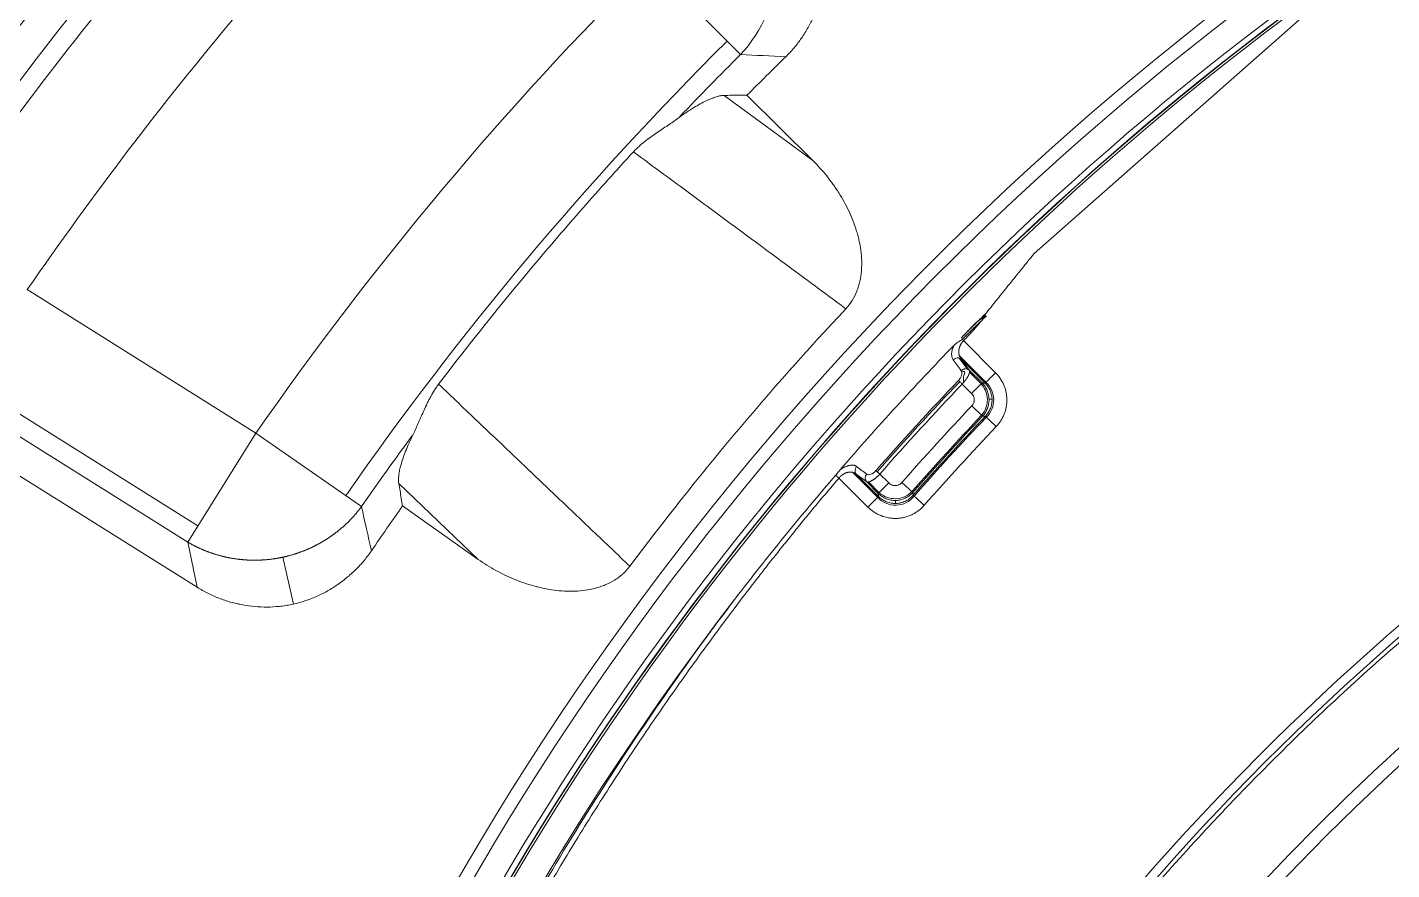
# Model space of a CAD drawing. Header units: millimetres. Extents: x 473 to 1051, y 289 to 609.
# Drawn here: x 531.82 to 577.82, y 509.81 to 538.19 of the extents above; entities that cross this region are included whole.
import ezdxf

# ---------------------------------------------------------------- set-up
doc = ezdxf.new("R2010")
doc.units = ezdxf.units.MM
doc.layers.add('core', color=7, linetype='Continuous', lineweight=20)

msp = doc.modelspace()

# ---------------------------------------------------------------- linework, layer by layer
at = {"layer": 'core', "lineweight": 13}
for p, q in [((552.808, 540.348), (555.862, 537.274)), ((531.819, 529.355), (539.528, 524.521)), ((563.382, 527.637), (564.46, 526.558)), ((563.239, 527.133), (564.135, 526.236)), ((563.504, 526.683), (563.234, 527.05)), ((563.302, 527.013), (563.573, 526.646)), ((564.106, 526.209), (563.302, 527.013)), ((537.567, 521.393), (529.858, 526.227)), ((564.007, 526.212), (563.573, 526.646)), ((563.583, 526.579), (563.979, 526.183)), ((564.007, 526.212), (563.653, 525.857)), ((563.653, 525.857), (563.335, 526.175)), ((529.517, 525.684), (537.226, 520.85)), ((564.022, 525.094), (563.659, 525.438)), ((539.528, 524.521), (537.226, 520.85)), ((543.085, 522.047), (539.528, 524.521)), ((560.158, 522.031), (559.179, 523.009)), ((560.485, 522.361), (559.645, 523.199)), ((560.106, 522.886), (559.765, 523.137)), ((559.765, 523.137), (560.512, 522.39)), ((560.559, 523.142), (560.86, 522.841)), ((560.106, 522.886), (560.505, 522.487)), ((560.534, 522.515), (560.173, 522.875)), ((560.505, 522.487), (560.86, 522.841)), ((561.674, 522.524), (561.298, 522.855)), ((537.541, 519.328), (537.226, 520.85)), ((540.791, 518.762), (540.439, 520.342))]:
    msp.add_line(p, q, dxfattribs=at)
at = {"layer": 'core', "lineweight": 18}
for p, q in [((575.154, 538.846), (565.761, 530.573)), ((555.311, 535.901), (558.301, 533.705)), ((556.081, 535.906), (558.301, 533.705)), ((537.541, 519.328), (527.932, 525.353)), ((560.559, 523.142), (560.428, 523.257)), ((547.024, 520.265), (544.341, 522.828)), ((547.024, 520.265), (544.471, 522.069))]:
    msp.add_line(p, q, dxfattribs=at)
for centre, radius, start, end in [((633.422, 459.219), 100.547, 306.63636, 233.36541), ((633.422, 459.219), 98.958, 101.0725, 224.85525), ((633.443, 459.202), 128.942, 140.27289, 145.92127), ((633.443, 459.202), 108.942, 134.27821, 135.24483), ((633.422, 453.183), 81.732, 105.12421, 164.87579), ((633.422, 459.219), 101.52, 136.80212, 143.19788), ((633.422, 459.219), 98.032, 135.87072, 139.19075), ((633.443, 459.202), 108.942, 144.75517, 145.72186), ((633.422, 459.219), 98.032, 142.34476, 224.85303)]:
    msp.add_arc(centre, radius, start, end, dxfattribs=at)
at = {"layer": 'core', "lineweight": 13}
for centre, radius, start, end in [((633.422, 459.219), 100.107, 306.80958, 233.19042), ((633.422, 459.219), 99.239, 100.9827, 225.04545), ((633.422, 459.219), 99.048, 101.05803, 224.91574), ((633.422, 459.219), 99.038, 101.0601, 224.90418), ((633.443, 459.202), 127.82, 134.61792, 145.38209), ((633.443, 459.202), 127.179, 134.61792, 145.38208), ((633.443, 459.202), 123.487, 134.61792, 145.38208), ((633.443, 459.202), 114.397, 134.81924, 145.18076), ((633.443, 459.202), 110.705, 134.81924, 145.18076), ((633.443, 459.202), 110.064, 134.81924, 136.33933), ((633.422, 453.183), 82.176, 105.12421, 164.87579), ((633.422, 459.219), 97.103, 136.30885, 138.73978), ((633.422, 459.219), 97.045, 136.30885, 138.73978), ((633.422, 459.219), 96.929, 136.30885, 138.73978), ((633.443, 459.202), 110.064, 143.64318, 145.18076)]:
    msp.add_arc(centre, radius, start, end, dxfattribs=at)
for centre, major_axis, ratio, start_param, end_param in [((633.422, 453.651), (0, 84.914), 0.999984, 0.221194, 1.351769), ((633.422, 453.655), (0, 84.612), 0.999984, 0.219444, 1.353456), ((564.46, 526.563), (0.356, 0.355), 0.00741, 3.228862, 4.704989), ((634.13, 458.688), (-72.966, 64.015), 0.995494, 6.244871, 6.281092), ((634.094, 458.719), (-72.586, 63.682), 0.995494, 6.244854, 6.281092), ((634.13, 458.688), (-72.59, 63.685), 0.995447, 6.244871, 6.281092), ((634.128, 458.69), (-78.311, 56.384), 0.996121, 6.147743, 6.185309), ((634.164, 458.658), (-78.282, 56.432), 0.996077, 6.148349, 6.185898), ((564.482, 524.746), (-0.365, 0.347), 0.007591, 0.094898, 1.578011), ((634.128, 458.684), (-77.872, 56.136), 0.996077, 6.148317, 6.185883), ((560.158, 522.036), (0.355, 0.356), 0.0074, 4.704979, 6.195916), ((562.057, 522.096), (-0.377, 0.333), 0.007857, 0.09497, 1.577719)]:
    msp.add_ellipse(centre, major_axis=major_axis, ratio=ratio, start_param=start_param, end_param=end_param, dxfattribs=at)
at = {"layer": 'core', "lineweight": 18}
for centre, start_param, end_param in [((559.907, 523.278), 1.498968, 2.966841), ((560.248, 523.028), 1.498656, 2.966839)]:
    msp.add_ellipse(centre, major_axis=(0.119, 0.162), ratio=0.865275, start_param=start_param, end_param=end_param, dxfattribs=at)
at = {"layer": 'core', "lineweight": 13}
for points, knots in [([(556.023, 543.252), (556.724, 542.428), (557.497, 540.221), (556.606, 538.059), (555.862, 537.274)], [0, 0, 0, 0, 0.5, 1, 1, 1, 1]), ([(614.89, 536.068), (614.401, 535.958), (613.913, 535.844), (612.94, 535.607), (611.969, 535.361), (611.003, 535.098), (610.28, 534.894), (610.039, 534.825), (609.559, 534.685), (609.319, 534.614), (607.163, 533.966), (605.273, 533.322), (601.544, 531.905), (599.706, 531.131), (596.988, 529.871), (596.088, 529.434), (595.084, 528.924), (594.972, 528.867), (594.749, 528.753), (594.416, 528.581), (593.641, 528.175), (592.983, 527.818), (590.802, 526.613), (589.101, 525.591), (585.78, 523.436), (582.543, 521.17), (579.472, 518.682), (576.483, 516.082), (575.031, 514.726), (573.269, 512.96), (572.832, 512.514), (572.399, 512.062), (572.226, 511.881), (572.14, 511.79), (571.882, 511.517), (571.027, 510.605), (570.195, 509.677), (568.242, 507.42), (566.999, 505.876), (564.629, 502.711), (563.501, 501.089), (561.36, 497.769), (560.347, 496.071), (558.438, 492.595), (557.541, 490.818), (556.599, 488.774), (556.495, 488.546), (556.29, 488.09), (555.985, 487.403), (555.689, 486.714), (555.111, 485.332), (554.742, 484.404), (553.686, 481.605), (553.049, 479.717), (551.909, 475.896), (551.406, 473.963), (550.971, 472.008)], [0, 0, 0, 0, 0.015625, 0.015625, 0.03125, 0.046875, 0.046875, 0.054688, 0.054688, 0.0625, 0.0625, 0.125, 0.125, 0.1875, 0.1875, 0.21875, 0.21875, 0.222656, 0.222656, 0.226563, 0.234375, 0.25, 0.25, 0.3125, 0.3125, 0.375, 0.4375, 0.4375, 0.5, 0.5, 0.515625, 0.519531, 0.519531, 0.523438, 0.523438, 0.53125, 0.5625, 0.5625, 0.625, 0.625, 0.6875, 0.6875, 0.75, 0.75, 0.8125, 0.8125, 0.820312, 0.820312, 0.828125, 0.84375, 0.84375, 0.875, 0.875, 0.9375, 0.9375, 1, 1, 1, 1]), ([(563.302, 527.013), (563.286, 527.028), (563.265, 527.04), (563.221, 527.054), (563.196, 527.057), (563.147, 527.053), (563.122, 527.046), (563.075, 527.025), (563.054, 527.01), (563.035, 526.992)], [0, 0, 0, 0, 0.25, 0.25, 0.5, 0.5, 0.75, 0.75, 1, 1, 1, 1]), ([(563.335, 526.175), (563.323, 526.187), (563.31, 526.199), (563.286, 526.223), (563.274, 526.234), (563.252, 526.255), (563.242, 526.265), (563.224, 526.282), (563.216, 526.289), (563.21, 526.295)], [0, 0, 0, 0, 0.25, 0.25, 0.5, 0.5, 0.75, 0.75, 1, 1, 1, 1]), ([(563.394, 526.241), (563.386, 526.268), (563.381, 526.296), (563.377, 526.354), (563.378, 526.385), (563.398, 526.536), (563.485, 526.637), (563.323, 526.583)], [0, 0, 0, 0, 0.140492, 0.140492, 0.305037, 0.305037, 1, 1, 1, 1]), ([(564.022, 525.094), (564.04, 525.113), (564.057, 525.132), (564.088, 525.173), (564.103, 525.194), (564.144, 525.259), (564.167, 525.305), (564.19, 525.365), (564.195, 525.378), (564.203, 525.402), (564.214, 525.439), (564.223, 525.476), (564.237, 525.552), (564.241, 525.603), (564.24, 525.681), (564.238, 525.706), (564.234, 525.745), (564.233, 525.758), (564.229, 525.783), (564.226, 525.796), (564.213, 525.86), (564.198, 525.909), (564.168, 525.98), (564.157, 526.003), (564.139, 526.037), (564.132, 526.048), (564.119, 526.07), (564.112, 526.081), (564.076, 526.135), (564.044, 526.175), (564.007, 526.212)], [0, 0, 0, 0, 0.0625, 0.0625, 0.125, 0.125, 0.25, 0.25, 0.28125, 0.28125, 0.3125, 0.375, 0.375, 0.5, 0.5, 0.5625, 0.5625, 0.59375, 0.59375, 0.625, 0.625, 0.75, 0.75, 0.8125, 0.8125, 0.84375, 0.84375, 0.875, 0.875, 1, 1, 1, 1]), ([(564.007, 526.212), (564.016, 526.211), (564.024, 526.211), (564.044, 526.211), (564.057, 526.21), (564.081, 526.209), (564.093, 526.209), (564.106, 526.209)], [0, 0, 0, 0, 0.25, 0.25, 0.625, 0.625, 1, 1, 1, 1]), ([(564.119, 525.09), (564.155, 525.128), (564.187, 525.168), (564.243, 525.256), (564.267, 525.302), (564.295, 525.373), (564.304, 525.397), (564.318, 525.447), (564.324, 525.472), (564.338, 525.549), (564.343, 525.6), (564.342, 525.677), (564.341, 525.703), (564.335, 525.755), (564.331, 525.78), (564.32, 525.831), (564.314, 525.857), (564.298, 525.906), (564.289, 525.93), (564.259, 526.001), (564.234, 526.046), (564.19, 526.111), (564.175, 526.131), (564.142, 526.171), (564.124, 526.19), (564.106, 526.209)], [0, 0, 0, 0, 0.125, 0.125, 0.25, 0.25, 0.3125, 0.3125, 0.375, 0.375, 0.5, 0.5, 0.5625, 0.5625, 0.625, 0.625, 0.6875, 0.6875, 0.75, 0.75, 0.875, 0.875, 0.9375, 0.9375, 1, 1, 1, 1]), ([(564.149, 525.06), (564.31, 525.213), (564.401, 525.431), (564.397, 525.754), (564.376, 525.856), (564.29, 526.06), (564.222, 526.155), (564.134, 526.235)], [0, 0, 0, 0, 0.499607, 0.499607, 0.734519, 0.734519, 1, 1, 1, 1]), ([(564.482, 524.74), (564.54, 524.802), (564.592, 524.868), (564.66, 524.975), (564.681, 525.011), (564.719, 525.085), (564.753, 525.161), (564.78, 525.24), (564.803, 525.321), (564.812, 525.362), (564.835, 525.486), (564.842, 525.569), (564.841, 525.694), (564.838, 525.736), (564.829, 525.82), (564.823, 525.862), (564.805, 525.944), (564.795, 525.985), (564.77, 526.065), (564.755, 526.104), (564.707, 526.219), (564.667, 526.293), (564.608, 526.38), (564.596, 526.398), (564.571, 526.431), (564.532, 526.481), (564.49, 526.528), (564.46, 526.558)], [0, 0, 0, 0, 0.125, 0.125, 0.1875, 0.1875, 0.25, 0.3125, 0.3125, 0.375, 0.375, 0.5, 0.5, 0.5625, 0.5625, 0.625, 0.625, 0.6875, 0.6875, 0.75, 0.75, 0.875, 0.875, 0.90625, 0.90625, 0.9375, 1, 1, 1, 1]), ([(563.659, 525.438), (563.666, 525.445), (563.672, 525.453), (563.684, 525.468), (563.689, 525.476), (563.705, 525.5), (563.714, 525.517), (563.724, 525.544), (563.727, 525.554), (563.733, 525.572), (563.735, 525.582), (563.74, 525.61), (563.742, 525.629), (563.741, 525.658), (563.741, 525.668), (563.739, 525.687), (563.737, 525.697), (563.731, 525.725), (563.725, 525.744), (563.714, 525.77), (563.71, 525.779), (563.701, 525.796), (563.695, 525.805), (563.679, 525.829), (563.667, 525.844), (563.653, 525.857)], [0, 0, 0, 0, 0.0625, 0.0625, 0.125, 0.125, 0.25, 0.25, 0.3125, 0.3125, 0.375, 0.375, 0.5, 0.5, 0.5625, 0.5625, 0.625, 0.625, 0.75, 0.75, 0.8125, 0.8125, 0.875, 0.875, 1, 1, 1, 1]), ([(563.99, 525.124), (564.117, 525.272), (564.187, 525.465), (564.183, 525.761), (564.161, 525.863), (564.086, 526.041), (564.038, 526.116), (563.978, 526.182)], [0, 0, 0, 0, 0.501865, 0.501865, 0.769261, 0.769261, 1, 1, 1, 1]), ([(564.24, 525.668), (564.249, 525.668), (564.257, 525.668), (564.278, 525.667), (564.291, 525.666), (564.317, 525.666), (564.329, 525.665), (564.342, 525.665)], [0, 0, 0, 0, 0.25, 0.25, 0.625, 0.625, 1, 1, 1, 1]), ([(564.022, 525.094), (564.03, 525.093), (564.038, 525.093), (564.058, 525.092), (564.071, 525.092), (564.095, 525.091), (564.107, 525.091), (564.119, 525.09)], [0, 0, 0, 0, 0.25, 0.25, 0.625, 0.625, 1, 1, 1, 1]), ([(560.505, 522.487), (560.525, 522.467), (560.545, 522.449), (560.577, 522.423), (560.588, 522.415), (560.61, 522.399), (560.622, 522.391), (560.679, 522.354), (560.727, 522.33), (560.803, 522.3), (560.829, 522.291), (560.881, 522.276), (560.908, 522.27), (560.988, 522.256), (561.042, 522.253), (561.124, 522.255), (561.152, 522.257), (561.206, 522.265), (561.233, 522.27), (561.313, 522.289), (561.364, 522.307), (561.438, 522.341), (561.462, 522.354), (561.497, 522.375), (561.508, 522.382), (561.531, 522.397), (561.542, 522.405), (561.597, 522.446), (561.637, 522.483), (561.674, 522.524)], [0, 0, 0, 0, 0.0625, 0.0625, 0.09375, 0.09375, 0.125, 0.125, 0.25, 0.25, 0.3125, 0.3125, 0.375, 0.375, 0.5, 0.5, 0.5625, 0.5625, 0.625, 0.625, 0.75, 0.75, 0.8125, 0.8125, 0.84375, 0.84375, 0.875, 0.875, 1, 1, 1, 1]), ([(560.535, 522.516), (560.687, 522.38), (560.89, 522.306), (561.297, 522.319), (561.496, 522.406), (561.64, 522.553)], [0, 0, 0, 0, 0.498347, 0.498347, 1, 1, 1, 1]), ([(560.86, 522.841), (560.867, 522.834), (560.875, 522.827), (560.891, 522.814), (560.899, 522.808), (560.925, 522.791), (560.943, 522.781), (560.971, 522.77), (560.981, 522.767), (561.001, 522.761), (561.011, 522.759), (561.041, 522.754), (561.061, 522.752), (561.102, 522.753), (561.123, 522.756), (561.163, 522.766), (561.182, 522.772), (561.209, 522.785), (561.219, 522.79), (561.236, 522.801), (561.245, 522.807), (561.269, 522.825), (561.284, 522.839), (561.298, 522.855)], [0, 0, 0, 0, 0.0625, 0.0625, 0.125, 0.125, 0.25, 0.25, 0.3125, 0.3125, 0.375, 0.375, 0.5, 0.5, 0.625, 0.625, 0.75, 0.75, 0.8125, 0.8125, 0.875, 0.875, 1, 1, 1, 1]), ([(561.681, 522.427), (561.68, 522.443), (561.678, 522.459), (561.677, 522.483), (561.676, 522.491), (561.675, 522.507), (561.674, 522.515), (561.674, 522.524)], [0, 0, 0, 0, 0.5, 0.5, 0.75, 0.75, 1, 1, 1, 1]), ([(560.158, 522.031), (560.221, 521.967), (560.29, 521.912), (560.4, 521.839), (560.438, 521.817), (560.498, 521.786), (560.518, 521.776), (560.558, 521.757), (560.579, 521.749), (560.682, 521.708), (560.766, 521.684), (560.875, 521.664), (560.897, 521.661), (560.942, 521.655), (560.964, 521.653), (561.031, 521.648), (561.075, 521.648), (561.165, 521.65), (561.209, 521.654), (561.275, 521.663), (561.297, 521.666), (561.341, 521.675), (561.363, 521.679), (561.471, 521.705), (561.554, 521.735), (561.674, 521.791), (561.713, 521.812), (561.77, 521.847), (561.789, 521.859), (561.826, 521.884), (561.844, 521.897), (561.933, 521.963), (561.998, 522.023), (562.057, 522.091)], [0, 0, 0, 0, 0.125, 0.125, 0.1875, 0.1875, 0.21875, 0.21875, 0.25, 0.25, 0.375, 0.375, 0.40625, 0.40625, 0.4375, 0.4375, 0.5, 0.5, 0.5625, 0.5625, 0.59375, 0.59375, 0.625, 0.625, 0.75, 0.75, 0.8125, 0.8125, 0.84375, 0.84375, 0.875, 0.875, 1, 1, 1, 1]), ([(560.486, 522.361), (560.643, 522.185), (560.876, 522.086), (561.341, 522.101), (561.566, 522.213), (561.712, 522.397)], [0, 0, 0, 0, 0.501433, 0.501433, 1, 1, 1, 1]), ([(560.512, 522.39), (560.511, 522.406), (560.51, 522.422), (560.508, 522.446), (560.508, 522.454), (560.507, 522.471), (560.506, 522.479), (560.505, 522.487)], [0, 0, 0, 0, 0.5, 0.5, 0.75, 0.75, 1, 1, 1, 1]), ([(560.512, 522.39), (560.551, 522.351), (560.593, 522.317), (560.661, 522.271), (560.684, 522.257), (560.721, 522.238), (560.733, 522.232), (560.758, 522.22), (560.771, 522.215), (560.834, 522.189), (560.886, 522.174), (560.953, 522.162), (560.967, 522.16), (560.994, 522.157), (561.008, 522.155), (561.049, 522.152), (561.077, 522.152), (561.132, 522.153), (561.159, 522.156), (561.2, 522.161), (561.214, 522.163), (561.241, 522.168), (561.254, 522.171), (561.321, 522.188), (561.372, 522.206), (561.446, 522.241), (561.47, 522.254), (561.505, 522.275), (561.517, 522.283), (561.539, 522.298), (561.55, 522.306), (561.605, 522.348), (561.645, 522.385), (561.681, 522.427)], [0, 0, 0, 0, 0.125, 0.125, 0.1875, 0.1875, 0.21875, 0.21875, 0.25, 0.25, 0.375, 0.375, 0.40625, 0.40625, 0.4375, 0.4375, 0.5, 0.5, 0.5625, 0.5625, 0.59375, 0.59375, 0.625, 0.625, 0.75, 0.75, 0.8125, 0.8125, 0.84375, 0.84375, 0.875, 0.875, 1, 1, 1, 1]), ([(561.092, 522.152), (561.09, 522.169), (561.089, 522.186), (561.087, 522.212), (561.087, 522.22), (561.085, 522.237), (561.085, 522.246), (561.084, 522.254)], [0, 0, 0, 0, 0.5, 0.5, 0.75, 0.75, 1, 1, 1, 1]), ([(537.226, 520.85), (537.236, 520.845), (537.255, 520.834), (537.283, 520.817), (537.312, 520.801), (537.341, 520.785), (537.37, 520.769), (537.399, 520.754), (537.428, 520.738), (537.457, 520.723), (537.487, 520.709), (537.516, 520.694), (537.546, 520.68), (537.576, 520.665), (537.606, 520.651), (537.635, 520.638), (537.665, 520.624), (537.696, 520.611), (537.726, 520.598), (537.756, 520.585), (537.786, 520.572), (537.817, 520.56), (537.847, 520.548), (537.878, 520.536), (537.909, 520.524), (537.94, 520.513), (537.97, 520.502), (538.001, 520.491), (538.032, 520.48), (538.063, 520.47), (538.095, 520.459), (538.126, 520.449), (538.157, 520.439), (538.189, 520.43), (538.22, 520.42), (538.251, 520.411), (538.283, 520.402), (538.315, 520.394), (538.346, 520.385), (538.378, 520.377), (538.41, 520.369), (538.442, 520.362), (538.474, 520.354), (538.505, 520.347), (538.537, 520.34), (538.569, 520.333), (538.602, 520.326), (538.634, 520.32), (538.666, 520.314), (538.698, 520.308), (538.73, 520.303), (538.762, 520.297), (538.795, 520.292), (538.827, 520.287), (538.859, 520.283), (538.892, 520.278), (538.924, 520.274), (538.957, 520.27), (538.989, 520.266), (539.022, 520.263), (539.054, 520.26), (539.087, 520.257), (539.119, 520.254), (539.152, 520.251), (539.184, 520.249), (539.217, 520.247), (539.249, 520.245), (539.282, 520.244), (539.315, 520.242), (539.347, 520.241), (539.38, 520.241), (539.412, 520.24), (539.445, 520.24), (539.478, 520.239), (539.51, 520.239), (539.543, 520.24), (539.576, 520.24), (539.608, 520.241), (539.641, 520.242), (539.673, 520.243), (539.706, 520.245), (539.738, 520.247), (539.771, 520.249), (539.803, 520.251), (539.836, 520.253), (539.868, 520.256), (539.901, 520.259), (539.933, 520.262), (539.966, 520.265), (539.998, 520.269), (540.03, 520.273), (540.063, 520.277), (540.095, 520.281), (540.127, 520.286), (540.16, 520.291), (540.192, 520.296), (540.224, 520.301), (540.256, 520.306), (540.288, 520.312), (540.32, 520.318), (540.352, 520.324), (540.384, 520.331), (540.416, 520.337), (540.448, 520.344), (540.48, 520.351), (540.511, 520.359), (540.543, 520.366), (540.575, 520.374), (540.606, 520.382), (540.638, 520.39), (540.669, 520.399), (540.701, 520.407), (540.732, 520.416), (540.763, 520.425), (540.794, 520.435), (540.826, 520.444), (540.857, 520.454), (540.888, 520.464), (540.919, 520.474), (540.949, 520.485), (540.98, 520.496), (541.011, 520.507), (541.041, 520.518), (541.072, 520.529), (541.102, 520.541), (541.133, 520.553), (541.163, 520.565), (541.193, 520.577), (541.223, 520.589), (541.254, 520.602), (541.283, 520.615), (541.313, 520.628), (541.343, 520.642), (541.373, 520.655), (541.402, 520.669), (541.432, 520.683), (541.461, 520.697), (541.49, 520.712), (541.52, 520.726), (541.549, 520.741), (541.578, 520.756), (541.606, 520.772), (541.635, 520.787), (541.664, 520.803), (541.692, 520.819), (541.721, 520.835), (541.749, 520.851), (541.777, 520.868), (541.805, 520.885), (541.833, 520.901), (541.861, 520.919), (541.889, 520.936), (541.916, 520.954), (541.944, 520.971), (541.971, 520.989), (541.998, 521.008), (542.025, 521.026), (542.052, 521.045), (542.079, 521.063), (542.106, 521.082), (542.132, 521.102), (542.159, 521.121), (542.185, 521.141), (542.211, 521.16), (542.237, 521.18), (542.263, 521.2), (542.288, 521.221), (542.314, 521.241), (542.339, 521.262), (542.365, 521.283), (542.39, 521.304), (542.415, 521.325), (542.439, 521.347), (542.464, 521.369), (542.489, 521.39), (542.513, 521.413), (542.537, 521.435), (542.561, 521.457), (542.585, 521.48), (542.609, 521.503), (542.632, 521.526), (542.655, 521.549), (542.679, 521.572), (542.702, 521.596), (542.724, 521.619), (542.747, 521.643), (542.77, 521.667), (542.792, 521.691), (542.814, 521.716), (542.836, 521.74), (542.858, 521.765), (542.879, 521.79), (542.901, 521.815), (542.922, 521.84), (542.943, 521.865), (542.964, 521.891), (542.985, 521.916), (543.005, 521.942), (543.025, 521.968), (543.046, 521.994), (543.065, 522.021), (543.079, 522.038), (543.085, 522.047)], [0, 0, 0, 0, 0.005086, 0.010169, 0.015251, 0.020329, 0.025406, 0.03048, 0.035551, 0.04062, 0.045687, 0.050752, 0.055815, 0.060875, 0.065933, 0.070988, 0.076042, 0.081093, 0.086143, 0.09119, 0.096235, 0.101277, 0.106318, 0.111357, 0.116394, 0.121428, 0.126461, 0.131492, 0.13652, 0.141547, 0.146572, 0.151595, 0.156616, 0.161636, 0.166653, 0.171669, 0.176683, 0.181695, 0.186705, 0.191714, 0.196721, 0.201727, 0.20673, 0.211733, 0.216733, 0.221732, 0.22673, 0.231726, 0.23672, 0.241713, 0.246705, 0.251695, 0.256684, 0.261672, 0.266658, 0.271643, 0.276626, 0.281608, 0.286589, 0.291569, 0.296548, 0.301526, 0.306502, 0.311477, 0.316452, 0.321425, 0.326397, 0.331368, 0.336339, 0.341308, 0.346276, 0.351244, 0.35621, 0.361176, 0.366141, 0.371106, 0.376069, 0.381032, 0.385994, 0.390956, 0.395917, 0.400877, 0.405837, 0.410796, 0.415754, 0.420713, 0.42567, 0.430628, 0.435584, 0.440541, 0.445497, 0.450453, 0.455408, 0.460364, 0.465319, 0.470274, 0.475228, 0.480183, 0.485137, 0.490092, 0.495046, 0.5, 0.504955, 0.509909, 0.514863, 0.519818, 0.524772, 0.529727, 0.534682, 0.539637, 0.544592, 0.549548, 0.554503, 0.55946, 0.564416, 0.569373, 0.57433, 0.579288, 0.584246, 0.589205, 0.594164, 0.599124, 0.604084, 0.609045, 0.614006, 0.618968, 0.623931, 0.628895, 0.633859, 0.638824, 0.64379, 0.648757, 0.653724, 0.658693, 0.663662, 0.668632, 0.673603, 0.678576, 0.683549, 0.688523, 0.693498, 0.698475, 0.703452, 0.708431, 0.713411, 0.718392, 0.723374, 0.728358, 0.733343, 0.738329, 0.743316, 0.748305, 0.753295, 0.758287, 0.76328, 0.768275, 0.773271, 0.778268, 0.783267, 0.788268, 0.79327, 0.798274, 0.803279, 0.808286, 0.813295, 0.818305, 0.823318, 0.828332, 0.833347, 0.838365, 0.843384, 0.848405, 0.853428, 0.858453, 0.86348, 0.868509, 0.873539, 0.878572, 0.883607, 0.888643, 0.893682, 0.898723, 0.903766, 0.908811, 0.913858, 0.918907, 0.923958, 0.929012, 0.934067, 0.939125, 0.944186, 0.949248, 0.954313, 0.95938, 0.964449, 0.969521, 0.974595, 0.979671, 0.98475, 0.989831, 0.994914, 1, 1, 1, 1])]:
    msp.add_open_spline(points, degree=3, knots=knots, dxfattribs=at)
at = {"layer": 'core', "lineweight": 18}
for points, degree, knots in [([(557.386, 537.2), (557.486, 537.297), (557.58, 537.399), (557.758, 537.61), (557.925, 537.829), (558.072, 538.063), (558.174, 538.244), (558.207, 538.305), (558.254, 538.399), (558.269, 538.43), (558.299, 538.493), (558.313, 538.525), (558.384, 538.683), (558.484, 538.94), (558.56, 539.205), (558.623, 539.473), (558.649, 539.61), (558.672, 539.782), (558.676, 539.817), (558.683, 539.886), (558.693, 539.99), (558.699, 540.094), (558.706, 540.301), (558.703, 540.439), (558.685, 540.713), (558.669, 540.85), (558.634, 541.054), (558.621, 541.123), (558.599, 541.225), (558.591, 541.259), (558.575, 541.326), (558.566, 541.36), (558.522, 541.528), (558.479, 541.66), (558.384, 541.918), (558.33, 542.045), (558.21, 542.294), (558.144, 542.416), (558.055, 542.566), (558.036, 542.595), (557.999, 542.654), (557.942, 542.742), (557.882, 542.827), (557.758, 542.995), (557.67, 543.103), (557.577, 543.206)], 3, [0, 0, 0, 0, 0.0625, 0.0625, 0.125, 0.1875, 0.1875, 0.21875, 0.21875, 0.234375, 0.234375, 0.25, 0.25, 0.3125, 0.375, 0.375, 0.4375, 0.4375, 0.453125, 0.453125, 0.46875, 0.5, 0.5, 0.5625, 0.5625, 0.625, 0.625, 0.65625, 0.65625, 0.671875, 0.671875, 0.6875, 0.6875, 0.75, 0.75, 0.8125, 0.8125, 0.875, 0.875, 0.890625, 0.890625, 0.90625, 0.9375, 0.9375, 1, 1, 1, 1]), ([(553.799, 535.16), (553.888, 535.225), (553.972, 535.284), (554.135, 535.393), (554.213, 535.443), (554.362, 535.534), (554.434, 535.576), (554.573, 535.652), (554.639, 535.686), (554.766, 535.747), (554.827, 535.773), (554.941, 535.819), (554.994, 535.838), (555.096, 535.868), (555.191, 535.892), (555.273, 535.901), (555.311, 535.901)], 3, [0, 0, 0, 0, 0.125, 0.125, 0.25, 0.25, 0.375, 0.375, 0.5, 0.5, 0.625, 0.625, 0.75, 0.75, 0.875, 1, 1, 1, 1]), ([(552.253, 533.999), (552.318, 534.069), (552.386, 534.134), (552.489, 534.226), (552.524, 534.256), (552.576, 534.299), (552.593, 534.314), (552.629, 534.342), (552.646, 534.356), (552.734, 534.424), (552.804, 534.475), (552.941, 534.572), (553.008, 534.618), (553.14, 534.708), (553.205, 534.751), (553.333, 534.836), (553.395, 534.878), (553.516, 534.96), (553.575, 535), (553.69, 535.081), (553.745, 535.121), (553.799, 535.16)], 3, [0, 0, 0, 0, 0.125, 0.125, 0.1875, 0.1875, 0.21875, 0.21875, 0.25, 0.25, 0.375, 0.375, 0.5, 0.5, 0.625, 0.625, 0.75, 0.75, 0.875, 0.875, 1, 1, 1, 1]), ([(545.684, 526.17), (546.718, 527.525), (547.783, 528.855), (549.425, 530.812), (549.98, 531.458), (551.105, 532.738), (551.675, 533.372), (552.253, 533.999)], 3, [0, 0, 0, 0, 0.5, 0.5, 0.75, 0.75, 1, 1, 1, 1]), ([(559.415, 528.712), (558.953, 529.053), (558.022, 529.74), (556.613, 530.78), (555.18, 531.837), (553.724, 532.912), (552.746, 533.634), (552.252, 533.998)], 3, [0, 0, 0, 0, 0.19335, 0.390025, 0.590025, 0.79335, 1, 1, 1, 1]), ([(559.415, 528.712), (559.495, 528.799), (559.565, 528.892), (559.687, 529.089), (559.74, 529.193), (559.794, 529.329), (559.804, 529.357), (559.824, 529.412), (559.851, 529.496), (559.873, 529.58), (559.912, 529.751), (559.929, 529.866), (559.941, 530.013), (559.943, 530.042), (559.946, 530.101), (559.95, 530.188), (559.949, 530.276), (559.944, 530.45), (559.933, 530.566), (559.903, 530.796), (559.882, 530.91), (559.849, 531.052), (559.843, 531.081), (559.829, 531.138), (559.821, 531.166), (559.798, 531.251), (559.782, 531.307), (559.73, 531.474), (559.691, 531.583), (559.606, 531.798), (559.56, 531.904), (559.412, 532.218), (559.3, 532.42), (559.143, 532.667), (559.111, 532.716), (559.046, 532.813), (558.946, 532.956), (558.841, 533.095), (558.622, 533.367), (558.466, 533.54), (558.301, 533.705)], 3, [0, 0, 0, 0, 0.0625, 0.0625, 0.125, 0.125, 0.140625, 0.140625, 0.15625, 0.1875, 0.1875, 0.25, 0.25, 0.265625, 0.265625, 0.28125, 0.3125, 0.3125, 0.375, 0.375, 0.4375, 0.4375, 0.453125, 0.453125, 0.46875, 0.46875, 0.5, 0.5, 0.5625, 0.5625, 0.625, 0.625, 0.75, 0.75, 0.78125, 0.78125, 0.8125, 0.875, 0.875, 1, 1, 1, 1]), ([(563.298, 527.723), (563.498, 527.927), (563.716, 528.162), (563.814, 528.267), (563.946, 528.354), (564.057, 528.428), (564.11, 528.502)], 2, [0, 0, 0, 0.543099, 0.543099, 0.814683, 0.814683, 1, 1, 1]), ([(563.336, 527.681), (563.47, 527.814), (563.605, 527.945), (563.808, 528.141), (563.876, 528.206), (564.012, 528.335), (564.081, 528.399), (564.151, 528.463)], 3, [0, 0, 0, 0, 0.5, 0.5, 0.75, 0.75, 1, 1, 1, 1]), ([(563.057, 527.477), (563.078, 527.498), (563.099, 527.517), (563.144, 527.553), (563.168, 527.569), (563.205, 527.592), (563.217, 527.6), (563.242, 527.615), (563.254, 527.622), (563.291, 527.645), (563.315, 527.661), (563.336, 527.681)], 3, [0, 0, 0, 0, 0.25, 0.25, 0.5, 0.5, 0.625, 0.625, 0.75, 0.75, 1, 1, 1, 1]), ([(563.382, 527.637), (563.377, 527.633), (563.369, 527.624), (563.356, 527.609), (563.344, 527.594), (563.332, 527.579), (563.32, 527.563), (563.309, 527.547), (563.299, 527.53), (563.289, 527.512), (563.28, 527.495), (563.271, 527.477), (563.263, 527.458), (563.255, 527.44), (563.248, 527.421), (563.242, 527.401), (563.237, 527.382), (563.232, 527.362), (563.229, 527.347), (563.227, 527.336), (563.226, 527.329), (563.225, 527.323), (563.224, 527.316), (563.224, 527.309), (563.223, 527.303), (563.222, 527.296), (563.222, 527.289), (563.222, 527.282), (563.221, 527.275), (563.221, 527.268), (563.221, 527.261), (563.221, 527.254), (563.221, 527.246), (563.221, 527.239), (563.222, 527.232), (563.222, 527.225), (563.223, 527.217), (563.224, 527.21), (563.224, 527.203), (563.225, 527.195), (563.227, 527.188), (563.228, 527.18), (563.229, 527.173), (563.231, 527.165), (563.232, 527.158), (563.234, 527.15), (563.236, 527.143), (563.238, 527.135), (563.241, 527.128), (563.243, 527.121), (563.246, 527.113), (563.249, 527.106), (563.251, 527.098), (563.255, 527.091), (563.258, 527.084), (563.262, 527.077), (563.265, 527.069), (563.269, 527.062), (563.273, 527.055), (563.278, 527.048), (563.282, 527.041), (563.287, 527.034), (563.292, 527.027), (563.297, 527.02), (563.3, 527.015), (563.302, 527.013)], 3, [0, 0, 0, 0, 0.022291, 0.044792, 0.06753, 0.090532, 0.113823, 0.137429, 0.161373, 0.185678, 0.210366, 0.235458, 0.260973, 0.286931, 0.31335, 0.340246, 0.367635, 0.395533, 0.423955, 0.433245, 0.442675, 0.452243, 0.461952, 0.471801, 0.481791, 0.491922, 0.502194, 0.512608, 0.523165, 0.533863, 0.544705, 0.55569, 0.566819, 0.578091, 0.589507, 0.601067, 0.612772, 0.624622, 0.636617, 0.648757, 0.661043, 0.673474, 0.686051, 0.698774, 0.711644, 0.72466, 0.737823, 0.751132, 0.764589, 0.778192, 0.791943, 0.805841, 0.819887, 0.834081, 0.848423, 0.862912, 0.87755, 0.892336, 0.907271, 0.922354, 0.937585, 0.952966, 0.968495, 0.984173, 1, 1, 1, 1]), ([(563.21, 526.295), (563.211, 526.297), (563.215, 526.301), (563.221, 526.307), (563.226, 526.314), (563.231, 526.32), (563.236, 526.326), (563.241, 526.332), (563.246, 526.339), (563.251, 526.345), (563.256, 526.352), (563.26, 526.358), (563.265, 526.365), (563.269, 526.372), (563.273, 526.379), (563.285, 526.399), (563.302, 526.433), (563.318, 526.479), (563.327, 526.523), (563.328, 526.553), (563.326, 526.572), (563.324, 526.583), (563.321, 526.592), (563.318, 526.601), (563.315, 526.61), (563.311, 526.618), (563.307, 526.623), (563.305, 526.625)], 3, [0, 0, 0, 0, 0.017082, 0.034121, 0.051138, 0.068151, 0.08518, 0.102243, 0.119359, 0.136548, 0.153827, 0.171215, 0.18873, 0.206389, 0.224209, 0.242208, 0.362871, 0.488683, 0.615098, 0.743193, 0.780343, 0.8172, 0.853845, 0.890363, 0.926839, 0.963356, 1, 1, 1, 1]), ([(563.335, 526.175), (563.338, 526.178), (563.343, 526.183), (563.351, 526.192), (563.359, 526.2), (563.366, 526.209), (563.374, 526.217), (563.381, 526.226), (563.389, 526.235), (563.397, 526.244), (563.404, 526.253), (563.411, 526.262), (563.419, 526.271), (563.426, 526.28), (563.433, 526.289), (563.44, 526.299), (563.447, 526.308), (563.454, 526.317), (563.461, 526.327), (563.468, 526.336), (563.475, 526.346), (563.481, 526.355), (563.487, 526.364), (563.494, 526.374), (563.5, 526.383), (563.506, 526.393), (563.511, 526.402), (563.517, 526.412), (563.522, 526.421), (563.528, 526.43), (563.533, 526.439), (563.538, 526.448), (563.544, 526.46), (563.551, 526.474), (563.558, 526.49), (563.564, 526.505), (563.569, 526.52), (563.574, 526.534), (563.578, 526.548), (563.58, 526.561), (563.582, 526.573), (563.584, 526.585), (563.584, 526.596), (563.584, 526.606), (563.583, 526.615), (563.582, 526.624), (563.579, 526.632), (563.576, 526.64), (563.574, 526.644), (563.573, 526.646)], 3, [0, 0, 0, 0, 0.014679, 0.029466, 0.044363, 0.059367, 0.074477, 0.089693, 0.105014, 0.120436, 0.135959, 0.151581, 0.167299, 0.183112, 0.199023, 0.215033, 0.231146, 0.247362, 0.263684, 0.280112, 0.296646, 0.313285, 0.330029, 0.346875, 0.363822, 0.380866, 0.398004, 0.415232, 0.432551, 0.449964, 0.467473, 0.485081, 0.502789, 0.535762, 0.568467, 0.600902, 0.633062, 0.664951, 0.696581, 0.727963, 0.759102, 0.790001, 0.820664, 0.851094, 0.8813, 0.911289, 0.941066, 0.970635, 1, 1, 1, 1]), ([(544.812, 524.454), (544.842, 524.514), (544.872, 524.575), (544.93, 524.701), (544.96, 524.765), (545.018, 524.897), (545.048, 524.965), (545.109, 525.103), (545.14, 525.173), (545.205, 525.318), (545.238, 525.392), (545.292, 525.506), (545.311, 525.545), (545.349, 525.622), (545.369, 525.661), (545.431, 525.778), (545.475, 525.857), (545.536, 525.956), (545.549, 525.975), (545.574, 526.015), (545.614, 526.074), (545.655, 526.132), (545.684, 526.17)], 3, [0, 0, 0, 0, 0.125, 0.125, 0.25, 0.25, 0.375, 0.375, 0.5, 0.5, 0.625, 0.625, 0.6875, 0.6875, 0.75, 0.75, 0.875, 0.875, 0.90625, 0.90625, 0.9375, 1, 1, 1, 1]), ([(545.685, 526.171), (546.129, 525.748), (547.01, 524.91), (548.321, 523.663), (549.611, 522.435), (550.88, 521.229), (551.718, 520.431), (552.134, 520.035)], 3, [0, 0, 0, 0, 0.20665, 0.409975, 0.609975, 0.80665, 1, 1, 1, 1]), ([(544.341, 522.828), (544.335, 522.866), (544.33, 522.949), (544.34, 523.096), (544.359, 523.208), (544.384, 523.328), (544.399, 523.392), (544.437, 523.527), (544.459, 523.599), (544.491, 523.693), (544.498, 523.712), (544.512, 523.751), (544.533, 523.81), (544.556, 523.871), (544.605, 523.995), (544.641, 524.081), (544.72, 524.261), (544.764, 524.355), (544.813, 524.454)], 3, [0, 0, 0, 0, 0.125, 0.25, 0.375, 0.375, 0.5, 0.5, 0.625, 0.625, 0.65625, 0.65625, 0.6875, 0.75, 0.75, 0.875, 0.875, 1, 1, 1, 1]), ([(559.223, 523.288), (559.225, 523.29), (559.231, 523.294), (559.24, 523.301), (559.249, 523.307), (559.258, 523.313), (559.267, 523.319), (559.276, 523.325), (559.285, 523.331), (559.294, 523.336), (559.303, 523.342), (559.313, 523.347), (559.322, 523.352), (559.331, 523.357), (559.341, 523.362), (559.35, 523.367), (559.36, 523.372), (559.369, 523.376), (559.386, 523.384), (559.411, 523.395), (559.443, 523.407), (559.475, 523.418), (559.506, 523.427), (559.54, 523.435), (559.576, 523.442), (559.612, 523.445), (559.645, 523.445), (559.67, 523.442), (559.689, 523.437), (559.704, 523.432), (559.718, 523.427), (559.733, 523.42), (559.747, 523.412), (559.761, 523.403), (559.771, 523.396), (559.775, 523.393)], 3, [0, 0, 0, 0, 0.013422, 0.026897, 0.040432, 0.054032, 0.067703, 0.081452, 0.095284, 0.109206, 0.123222, 0.137339, 0.151562, 0.165896, 0.180347, 0.194919, 0.209618, 0.224448, 0.239414, 0.289936, 0.340679, 0.391756, 0.443278, 0.495353, 0.562646, 0.627368, 0.689897, 0.750649, 0.781989, 0.814678, 0.848769, 0.884309, 0.921337, 0.95989, 1, 1, 1, 1]), ([(559.07, 523.098), (558.508, 522.449), (557.955, 521.791), (556.869, 520.461), (556.335, 519.788), (555.81, 519.108)], 3, [0, 0, 0, 0, 0.5, 0.5, 1, 1, 1, 1]), ([(559.223, 523.288), (559.196, 523.257), (559.171, 523.225), (559.134, 523.177), (559.121, 523.161), (559.096, 523.129), (559.083, 523.114), (559.07, 523.098)], 3, [0, 0, 0, 0, 0.5, 0.5, 0.75, 0.75, 1, 1, 1, 1]), ([(559.07, 523.098), (559.077, 523.092), (559.085, 523.085), (559.102, 523.071), (559.112, 523.063), (559.13, 523.047), (559.14, 523.039), (559.159, 523.023), (559.168, 523.015), (559.177, 523.007)], 3, [0, 0, 0, 0, 0.25, 0.25, 0.5, 0.5, 0.75, 0.75, 1, 1, 1, 1]), ([(559.765, 523.137), (559.762, 523.139), (559.758, 523.143), (559.75, 523.148), (559.743, 523.154), (559.735, 523.159), (559.727, 523.164), (559.72, 523.168), (559.712, 523.173), (559.704, 523.177), (559.696, 523.18), (559.688, 523.184), (559.68, 523.187), (559.672, 523.19), (559.664, 523.193), (559.656, 523.196), (559.648, 523.198), (559.639, 523.201), (559.631, 523.202), (559.623, 523.204), (559.614, 523.206), (559.606, 523.207), (559.598, 523.208), (559.589, 523.209), (559.581, 523.209), (559.572, 523.21), (559.564, 523.21), (559.555, 523.21), (559.547, 523.209), (559.538, 523.209), (559.53, 523.208), (559.521, 523.207), (559.513, 523.206), (559.504, 523.205), (559.496, 523.204), (559.487, 523.202), (559.479, 523.2), (559.47, 523.198), (559.462, 523.196), (559.453, 523.194), (559.445, 523.191), (559.436, 523.188), (559.428, 523.185), (559.42, 523.182), (559.411, 523.179), (559.403, 523.176), (559.395, 523.172), (559.387, 523.169), (559.378, 523.165), (559.37, 523.161), (559.362, 523.157), (559.354, 523.153), (559.346, 523.148), (559.338, 523.144), (559.33, 523.139), (559.323, 523.134), (559.315, 523.129), (559.307, 523.124), (559.3, 523.119), (559.292, 523.114), (559.285, 523.108), (559.277, 523.103), (559.27, 523.097), (559.263, 523.091), (559.256, 523.086), (559.249, 523.08), (559.242, 523.074), (559.235, 523.067), (559.228, 523.061), (559.221, 523.055), (559.215, 523.048), (559.208, 523.042), (559.202, 523.035), (559.196, 523.028), (559.19, 523.022), (559.184, 523.015), (559.18, 523.01), (559.178, 523.008)], 3, [0, 0, 0, 0, 0.017183, 0.034237, 0.051162, 0.067959, 0.084629, 0.101172, 0.11759, 0.133882, 0.150051, 0.166095, 0.182017, 0.197816, 0.213495, 0.229053, 0.244492, 0.259812, 0.275014, 0.2901, 0.30507, 0.319925, 0.334666, 0.349294, 0.36381, 0.378216, 0.392512, 0.406699, 0.420779, 0.434752, 0.448621, 0.462385, 0.476048, 0.489608, 0.503069, 0.516431, 0.529695, 0.542864, 0.555938, 0.568918, 0.581808, 0.594607, 0.607317, 0.619941, 0.632479, 0.644933, 0.657306, 0.669598, 0.681811, 0.693948, 0.706009, 0.717998, 0.729915, 0.741762, 0.753543, 0.765258, 0.776909, 0.788499, 0.80003, 0.811504, 0.822922, 0.834288, 0.845603, 0.85687, 0.868091, 0.879268, 0.890403, 0.901499, 0.912558, 0.923583, 0.934576, 0.94554, 0.956476, 0.967388, 0.978277, 0.989147, 1, 1, 1, 1]), ([(560.106, 522.886), (560.107, 522.885), (560.11, 522.884), (560.114, 522.882), (560.118, 522.88), (560.122, 522.879), (560.126, 522.877), (560.131, 522.876), (560.135, 522.875), (560.14, 522.875), (560.145, 522.874), (560.15, 522.874), (560.155, 522.874), (560.16, 522.874), (560.165, 522.875), (560.17, 522.875), (560.176, 522.876), (560.184, 522.878), (560.195, 522.88), (560.211, 522.885), (560.228, 522.891), (560.247, 522.899), (560.268, 522.908), (560.289, 522.919), (560.31, 522.931), (560.329, 522.943), (560.348, 522.955), (560.368, 522.969), (560.387, 522.983), (560.406, 522.998), (560.424, 523.013), (560.443, 523.029), (560.461, 523.045), (560.478, 523.061), (560.495, 523.077), (560.512, 523.093), (560.528, 523.11), (560.544, 523.126), (560.554, 523.137), (560.559, 523.142)], 3, [0, 0, 0, 0, 0.015783, 0.031529, 0.047239, 0.062912, 0.078549, 0.094152, 0.109721, 0.125256, 0.140759, 0.156231, 0.171671, 0.187083, 0.202465, 0.217817, 0.233138, 0.248428, 0.284129, 0.322124, 0.362451, 0.405161, 0.4503, 0.497874, 0.535787, 0.573103, 0.609834, 0.645964, 0.681466, 0.716324, 0.750535, 0.784101, 0.817006, 0.849235, 0.880775, 0.911622, 0.941775, 0.971235, 1, 1, 1, 1]), ([(537.541, 519.328), (537.659, 519.254), (537.78, 519.187), (538.027, 519.064), (538.279, 518.953), (538.541, 518.865), (538.741, 518.809), (538.808, 518.792), (538.91, 518.768), (538.944, 518.761), (539.013, 518.746), (539.047, 518.74), (539.217, 518.708), (539.491, 518.671), (539.766, 518.66), (540.042, 518.662), (540.18, 518.67), (540.353, 518.688), (540.388, 518.692), (540.457, 518.701), (540.561, 518.716), (540.663, 518.734), (540.866, 518.777), (540.999, 518.812), (541.261, 518.895), (541.39, 518.943), (541.581, 519.024), (541.644, 519.053), (541.738, 519.098), (541.769, 519.114), (541.831, 519.146), (541.862, 519.162), (542.015, 519.245), (542.133, 519.317), (542.362, 519.471), (542.472, 519.554), (542.686, 519.728), (542.789, 519.821), (542.913, 519.943), (542.937, 519.968), (542.986, 520.018), (543.058, 520.094), (543.126, 520.173), (543.26, 520.333), (543.344, 520.444), (543.423, 520.559)], 3, [0, 0, 0, 0, 0.0625, 0.0625, 0.125, 0.1875, 0.1875, 0.21875, 0.21875, 0.234375, 0.234375, 0.25, 0.25, 0.3125, 0.375, 0.375, 0.4375, 0.4375, 0.453125, 0.453125, 0.46875, 0.5, 0.5, 0.5625, 0.5625, 0.625, 0.625, 0.65625, 0.65625, 0.671875, 0.671875, 0.6875, 0.6875, 0.75, 0.75, 0.8125, 0.8125, 0.875, 0.875, 0.890625, 0.890625, 0.90625, 0.9375, 0.9375, 1, 1, 1, 1]), ([(547.024, 520.265), (547.215, 520.131), (547.412, 520.008), (547.816, 519.785), (548.024, 519.685), (548.344, 519.553), (548.452, 519.512), (548.671, 519.436), (548.783, 519.402), (548.924, 519.363), (548.952, 519.355), (549.009, 519.341), (549.094, 519.319), (549.179, 519.3), (549.35, 519.265), (549.465, 519.246), (549.695, 519.216), (549.81, 519.205), (549.985, 519.197), (550.043, 519.195), (550.131, 519.194), (550.16, 519.195), (550.219, 519.196), (550.248, 519.196), (550.395, 519.202), (550.511, 519.212), (550.741, 519.245), (550.855, 519.267), (551.025, 519.312), (551.081, 519.329), (551.164, 519.357), (551.192, 519.367), (551.247, 519.387), (551.274, 519.398), (551.409, 519.454), (551.513, 519.506), (551.663, 519.598), (551.711, 519.631), (551.782, 519.683), (551.805, 519.701), (551.851, 519.738), (551.873, 519.758), (551.983, 519.855), (552.063, 519.941), (552.134, 520.035)], 3, [0, 0, 0, 0, 0.125, 0.125, 0.25, 0.25, 0.3125, 0.3125, 0.375, 0.375, 0.390625, 0.390625, 0.40625, 0.4375, 0.4375, 0.5, 0.5, 0.5625, 0.5625, 0.59375, 0.59375, 0.609375, 0.609375, 0.625, 0.625, 0.6875, 0.6875, 0.75, 0.75, 0.78125, 0.78125, 0.796875, 0.796875, 0.8125, 0.8125, 0.875, 0.875, 0.90625, 0.90625, 0.921875, 0.921875, 0.9375, 0.9375, 1, 1, 1, 1]), ([(535.816, 456.23), (535.773, 457.388), (535.753, 458.49), (535.748, 460.579), (535.761, 461.566), (535.813, 463.426), (535.85, 464.298), (535.938, 465.927), (535.99, 466.684), (536.099, 468.082), (536.156, 468.723), (536.27, 469.891), (536.327, 470.417), (536.434, 471.356), (536.484, 471.767), (536.552, 472.299), (536.573, 472.462), (536.602, 472.685), (536.617, 472.792), (536.632, 472.906), (536.64, 472.961), (536.643, 472.988), (536.645, 473.001), (536.646, 473.008), (536.646, 473.011), (536.647, 473.013), (536.647, 473.014), (536.647, 473.014), (536.647, 473.014), (536.647, 473.014), (536.647, 473.014), (536.647, 473.015), (536.647, 473.014), (536.861, 474.585), (537.107, 476.105), (537.651, 479.042), (537.948, 480.46), (538.58, 483.192), (538.915, 484.507), (539.437, 486.402), (539.615, 487.021), (539.885, 487.931), (540.021, 488.381), (540.181, 488.897), (540.262, 489.153), (540.302, 489.281), (540.322, 489.345), (540.333, 489.377), (540.338, 489.392), (540.34, 489.4), (540.341, 489.404), (540.342, 489.406), (540.342, 489.407), (540.342, 489.408), (540.343, 489.408), (540.343, 489.408), (540.815, 490.893), (541.317, 492.348), (542.373, 495.197), (542.928, 496.591), (544.084, 499.316), (544.685, 500.648), (545.929, 503.249), (546.571, 504.518), (547.89, 506.992), (548.568, 508.198), (549.951, 510.548), (550.657, 511.691), (552.094, 513.916), (552.825, 514.997), (554.304, 517.098), (555.054, 518.118), (555.81, 519.108)], 3, [0, 0, 0, 0, 0.03125, 0.03125, 0.0625, 0.0625, 0.09375, 0.09375, 0.125, 0.125, 0.15625, 0.15625, 0.1875, 0.1875, 0.21875, 0.21875, 0.234375, 0.234375, 0.242187, 0.246094, 0.248047, 0.249023, 0.249512, 0.249756, 0.249878, 0.249939, 0.249969, 0.249985, 0.249992, 0.249996, 0.249998, 0.249998, 0.25, 0.25, 0.3125, 0.3125, 0.375, 0.375, 0.4375, 0.4375, 0.46875, 0.46875, 0.484375, 0.492187, 0.496094, 0.498047, 0.499023, 0.499512, 0.499756, 0.499878, 0.499939, 0.499969, 0.499985, 0.499992, 0.499992, 0.5, 0.5, 0.5625, 0.5625, 0.625, 0.625, 0.6875, 0.6875, 0.75, 0.75, 0.8125, 0.8125, 0.875, 0.875, 0.9375, 0.9375, 1, 1, 1, 1])]:
    msp.add_open_spline(points, degree=degree, knots=knots, dxfattribs=at)
at = {"layer": 'core', "lineweight": 13}
for points, degree in [([(557.386, 537.2), (556.879, 537.228), (556.371, 537.253), (555.862, 537.274)], 3), ([(563.336, 527.681), (563.351, 527.667), (563.366, 527.652), (563.382, 527.637)], 3), ([(563.305, 526.625), (563.215, 526.748), (563.125, 526.87), (563.035, 526.992)], 3), ([(559.178, 523.007), (556.246, 519.563), (551.045, 512.16), (546.551, 504.307), (542.805, 496.071), (539.836, 487.524), (537.672, 478.74), (536.331, 469.792), (535.824, 460.758), (535.99, 456.237)], 2), ([(543.085, 522.047), (543.194, 521.549), (543.307, 521.053), (543.423, 520.559)], 3)]:
    msp.add_open_spline(points, degree=degree, dxfattribs=at)
at = {"layer": 'core', "lineweight": 18}
for points, degree in [([(555.311, 535.901), (555.396, 535.902), (555.567, 535.903), (555.824, 535.904), (555.995, 535.905), (556.081, 535.906)], 3), ([(565.761, 530.573), (564.099, 528.513)], 1), ([(563.298, 527.723), (564.095, 528.521)], 1), ([(564.117, 528.496), (563.993, 528.269), (563.382, 527.637)], 2), ([(563.035, 526.992), (563.013, 527.022), (562.984, 527.09), (562.975, 527.208), (562.998, 527.338), (563.034, 527.43), (563.057, 527.477)], 3), ([(559.775, 523.393), (559.889, 523.309), (560.003, 523.226), (560.116, 523.142)], 3), ([(560.116, 523.142), (560.149, 523.118), (560.248, 523.109), (560.376, 523.198), (560.428, 523.257)], 3), ([(544.471, 522.069), (544.456, 522.154), (544.427, 522.322), (544.384, 522.575), (544.356, 522.744), (544.341, 522.828)], 3)]:
    msp.add_open_spline(points, degree=degree, dxfattribs=at)
at = {"layer": 'core', "lineweight": 13}
msp.add_rational_spline([(563.573, 526.646), (563.499, 526.713), (563.389, 526.705), (563.305, 526.625)], [1.1652076275, 0.944933766815, 0.944930790872, 1.16519869968], degree=3, dxfattribs=at)

doc.saveas('drawing.dxf')
